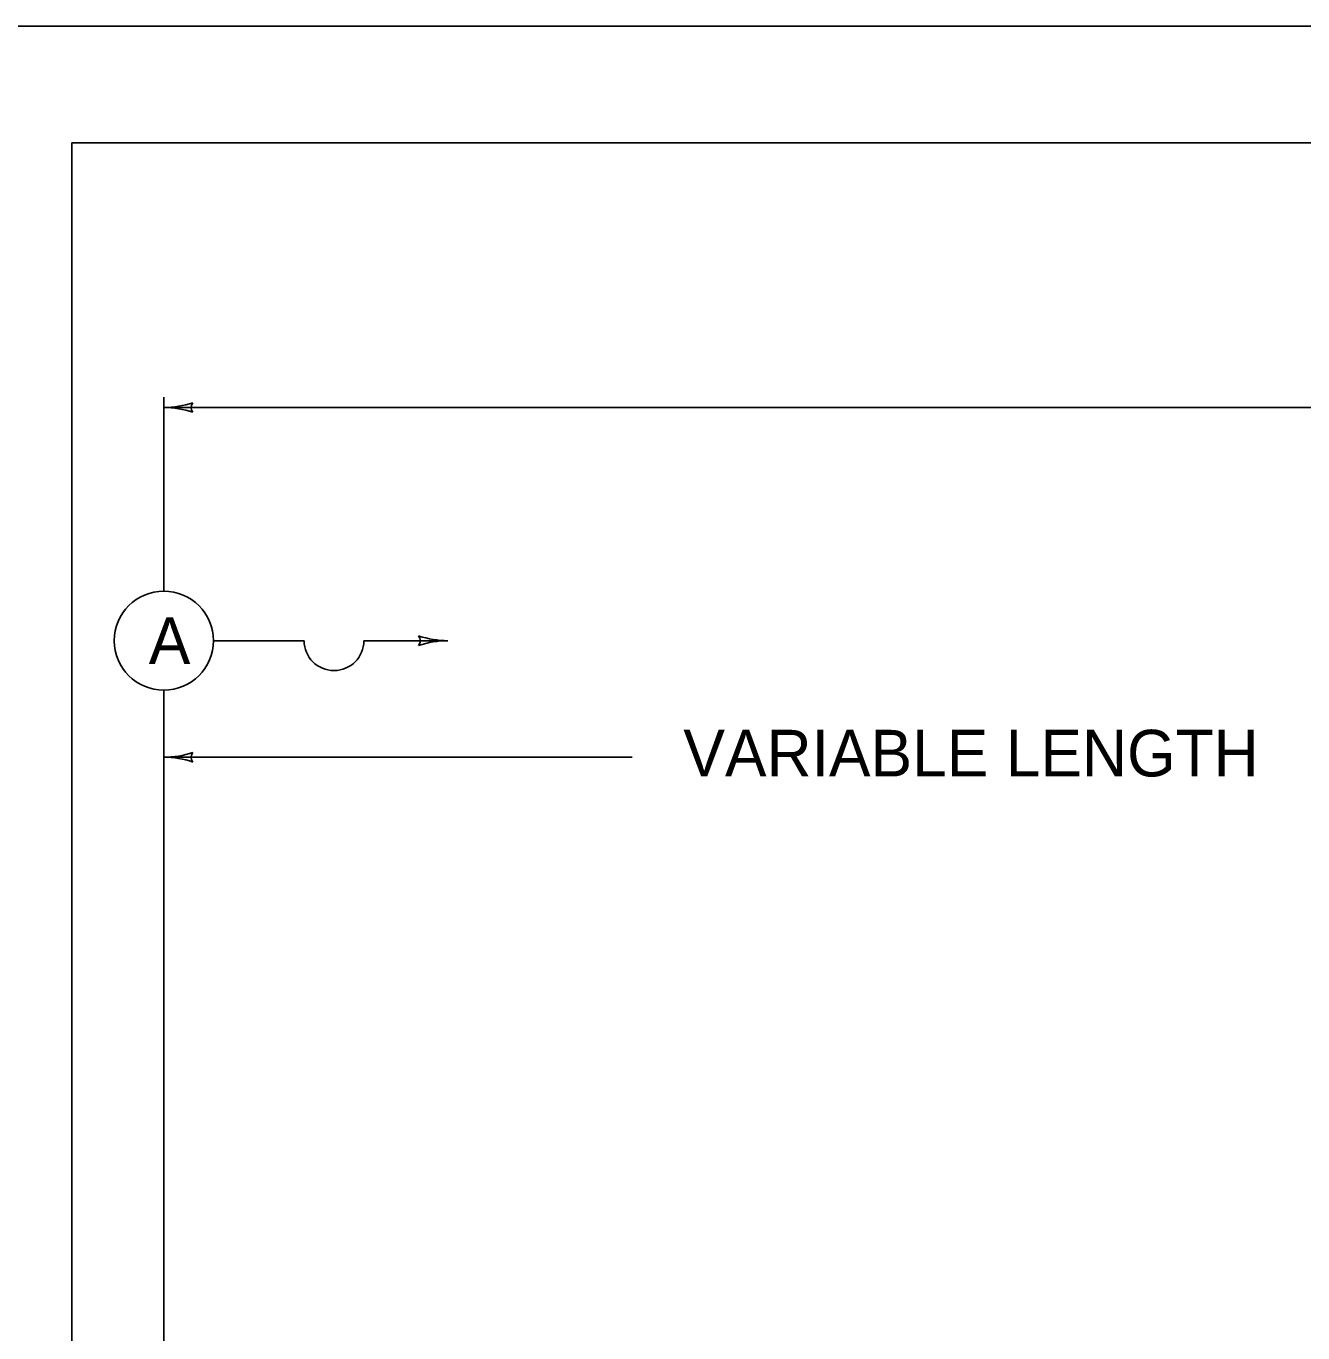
# Model space of a CAD drawing. Extents: x 997.6 to 1036.8, y 998.9 to 1022.6.
# Drawn here: x 1006.8 to 1012.28, y 1016.4 to 1022 of the extents above; entities that cross this region are included whole.
import ezdxf

# ---------------------------------------------------------------- set-up
doc = ezdxf.new("R2010")
doc.units = 0
for name, color, linetype in [('Level 1', 7, 'Continuous'), ('Level 10', 7, 'Continuous'), ('Level 11', 7, 'Continuous'), ('Level 14', 7, 'Continuous')]:
    doc.layers.add(name, color=color, linetype=linetype)

msp = doc.modelspace()

# ---------------------------------------------------------------- linework, layer by layer
at = {"layer": 'Level 1'}
for p, q in [((1007.3941, 1020.4079), (1007.3941, 1019.5764)), ((1007.3941, 1020.3641), (1012.6123, 1020.3641)), ((1007.6064, 1019.3641), (1007.9956, 1019.3641)), ((1007.6064, 1019.3641), (1007.9956, 1019.3641)), ((1008.2523, 1019.3641), (1008.6118, 1019.3641)), ((1007.3941, 1019.1518), (1007.3941, 1015.0313)), ((1007.3941, 1018.8641), (1009.4024, 1018.8641))]:
    msp.add_line(p, q, dxfattribs=at)
msp.add_circle((1007.3941, 1019.3641), 0.2124, dxfattribs=at)
for centre, radius, start, end in [((1007.3941, 1020.7547), 0.3906, 269.9878, 270), ((1007.3941, 1020.7547), 0.3906, 270, 288.6688), ((1007.3941, 1019.9735), 0.3906, 71.3472, 89.9939), ((1007.5426, 1020.364), 0.0312, 138.7746, 220.8913), ((1008.1239, 1019.3641), 0.1283, 180, 0), ((1008.4633, 1019.3641), 0.0312, 318.7746, 40.8913), ((1008.6118, 1018.9735), 0.3906, 90, 108.6688), ((1008.6118, 1019.7547), 0.3906, 251.3472, 269.9939), ((1008.6118, 1018.9735), 0.3906, 89.9878, 90), ((1007.3941, 1019.2547), 0.3906, 269.9878, 270), ((1007.3941, 1019.2547), 0.3906, 270, 288.6688), ((1007.3941, 1018.4735), 0.3906, 71.3472, 89.9939), ((1007.5426, 1018.864), 0.0312, 138.7746, 220.8913)]:
    msp.add_arc(centre, radius, start, end, dxfattribs=at)
at = {"layer": 'Level 10'}
for q in [(1035.5, 1021.5), (1007, 1000.5)]:
    msp.add_line((1007, 1021.5), q, dxfattribs=at)
at = {"layer": 'Level 11'}
msp.add_lwpolyline([(1007, 1000.5), (1035.5, 1000.5), (1035.5, 1021.5), (1007, 1021.5)], close=True, dxfattribs=at)
msp.add_lwpolyline([(1007, 1000.5), (1035.5, 1000.5), (1035.5, 1021.5), (1007, 1021.5)], close=True, dxfattribs=at)
at = {"layer": 'Level 14'}
msp.add_line((1000, 1022), (1036, 1022), dxfattribs=at)

# ---------------------------------------------------------------- texts
at = {"layer": 'Level 1'}
for s, p in [('A', (1007.3295, 1019.2641)), ('VARIABLE LENGTH', (1009.6221, 1018.7817))]:
    msp.add_text(s, height=0.2, dxfattribs=at).set_placement(p)

doc.saveas('drawing.dxf')
